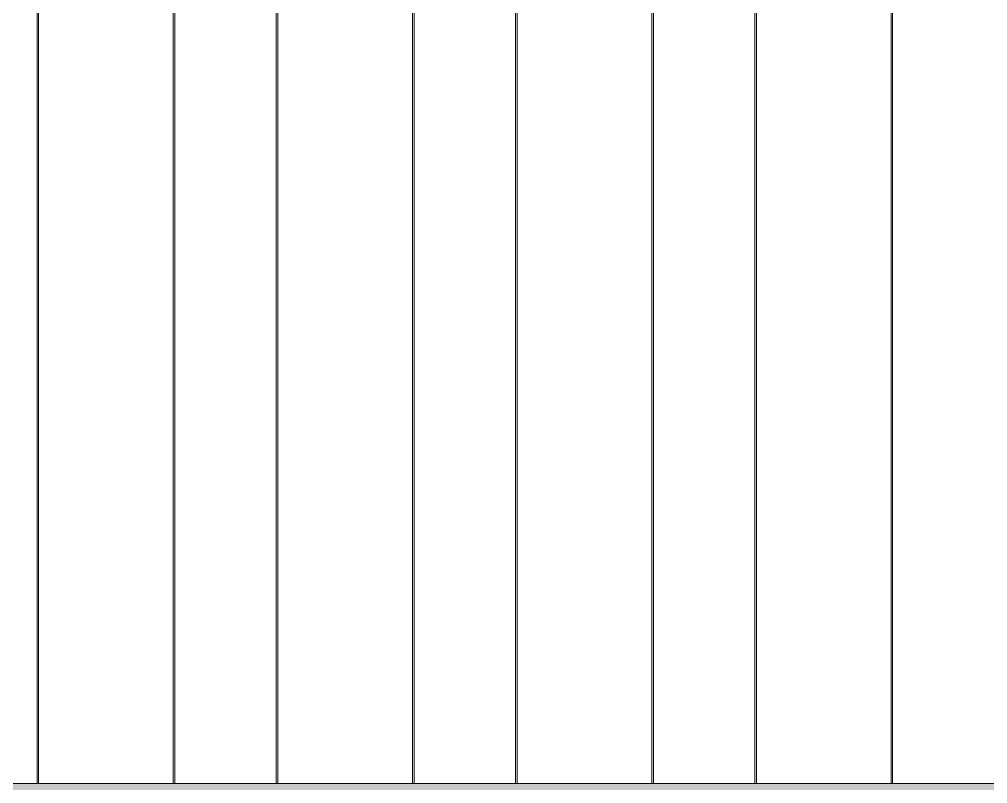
# Model space of a CAD drawing. Header units: millimetres. Extents: x 0 to 84100, y 0 to 59400.
# Drawn here: x 27847 to 28801, y 18990 to 19743 of the extents above; entities that cross this region are included whole.
import ezdxf

# ---------------------------------------------------------------- set-up
doc = ezdxf.new("R2010")
doc.units = ezdxf.units.MM
doc.layers.add('10_見えがかり', color=7, linetype='Continuous', lineweight=13)
doc.layers.add('12_見えがかり（ガラス）', color=5, linetype='Continuous', lineweight=9)

msp = doc.modelspace()

# ---------------------------------------------------------------- hatches: boundary and pattern name
at = {"layer": '12_見えがかり（ガラス）', "true_color": 0xdce9f2}
msp.add_hatch(color=8, dxfattribs=at).paths.add_polyline_path([(33129.04, 18989.71), (33134.04, 18984.71), (33134.04, 18494.71), (33129.04, 18489.71), (27079.04, 18489.71), (27074.04, 18494.71), (27074.04, 18984.71), (27079.04, 18989.71)])

# ---------------------------------------------------------------- linework, layer by layer
at = {"layer": '10_見えがかり'}
for points in [[(28706.01, 18989.71), (28706.01, 20669.85)], [(28707.54, 20669.85), (28707.54, 18989.71)], [(28571.72, 18989.71), (28571.72, 20630.05)], [(28573.25, 18989.71), (28573.25, 20630.05)], [(28470.19, 18989.71), (28470.19, 20599.98)], [(28471.73, 20599.98), (28471.73, 18989.71)], [(28335.9, 18989.71), (28335.9, 20560.19)], [(28337.43, 18989.71), (28337.43, 20560.19)], [(28234.38, 18989.71), (28234.38, 20530.11)], [(28235.91, 20530.11), (28235.91, 18989.71)], [(28100.08, 18989.71), (28100.08, 20490.32)], [(28101.62, 18989.71), (28101.62, 20490.32)], [(27998.56, 18989.71), (27998.56, 20460.24)], [(28000.09, 20460.24), (28000.09, 18989.71)], [(27864.27, 18989.71), (27864.27, 20430.38)], [(27865.8, 18989.71), (27865.8, 20430.38)], [(27065.79, 18989.71), (33133.8, 18989.71)], [(27864.27, 18989.71), (27998.56, 18989.71)], [(27864.27, 18989.71), (27865.8, 18989.71)], [(27865.8, 18989.71), (28000.09, 18989.71)], [(27998.56, 18989.71), (28000.09, 18989.71)], [(28100.08, 18989.71), (28234.38, 18989.71)], [(28100.08, 18989.71), (28101.62, 18989.71)], [(28101.62, 18989.71), (28235.91, 18989.71)], [(28234.38, 18989.71), (28235.91, 18989.71)], [(28335.9, 18989.71), (28470.19, 18989.71)], [(28335.9, 18989.71), (28337.43, 18989.71)], [(28337.43, 18989.71), (28471.73, 18989.71)], [(28470.19, 18989.71), (28471.73, 18989.71)], [(28571.72, 18989.71), (28706.01, 18989.71)], [(28571.72, 18989.71), (28573.25, 18989.71)], [(28573.25, 18989.71), (28707.54, 18989.71)], [(28706.01, 18989.71), (28707.54, 18989.71)]]:
    msp.add_lwpolyline(points, dxfattribs=at)

doc.saveas('drawing.dxf')
